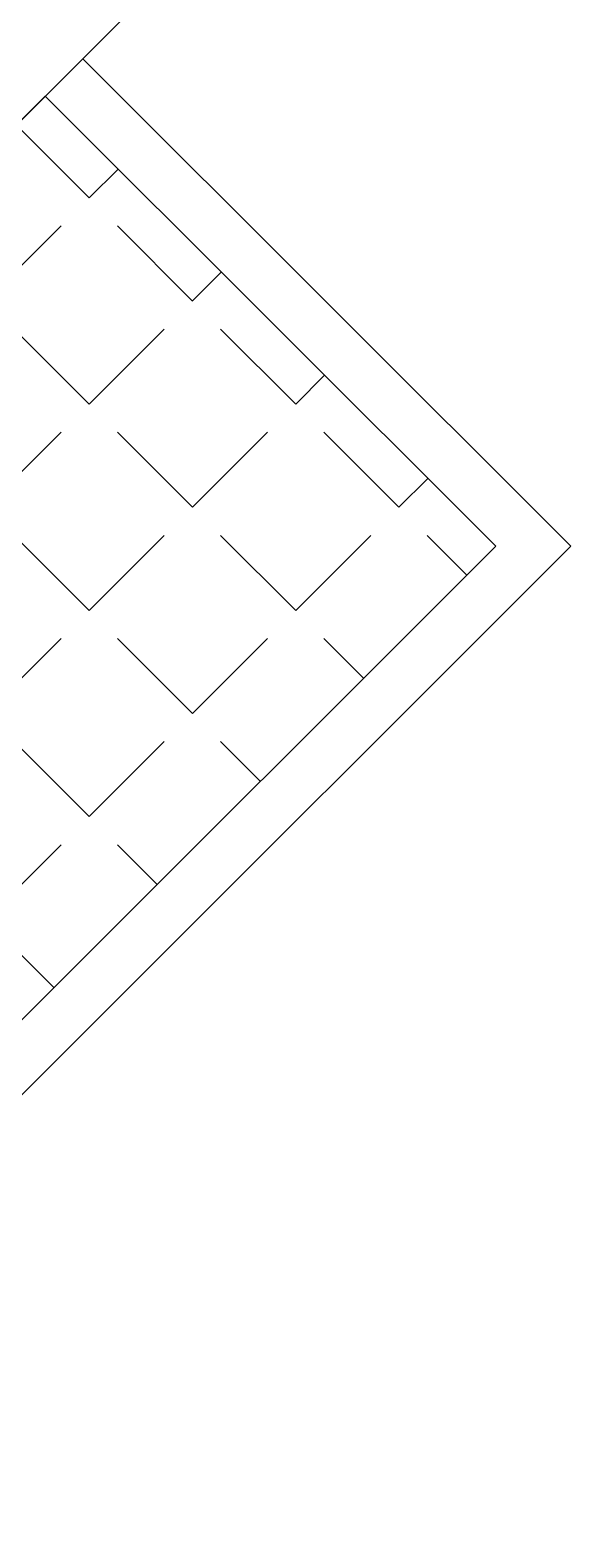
# Model space of a CAD drawing. Header units: millimetres. Extents: x 1316 to 28209, y 637 to 25771.
# Drawn here: x 23623 to 24641, y 9475 to 12316 of the extents above; entities that cross this region are included whole.
import ezdxf

# ---------------------------------------------------------------- set-up
doc = ezdxf.new("R2010")
doc.units = ezdxf.units.MM
for name, color, linetype in [('WALL', 255, 'Continuous'), ('WINDOW', 2, 'Continuous'), ('ZB', 252, 'Continuous')]:
    doc.layers.add(name, color=color, linetype=linetype)

msp = doc.modelspace()

# ---------------------------------------------------------------- hatches: boundary and pattern name
at = {"layer": 'ZB', "linetype": 'Continuous'}
h = msp.add_hatch(dxfattribs=at)
h.set_pattern_fill('ANGLE', color=256, scale=1000, angle=45, style=0)
h.set_pattern_definition([(45, (-90605.6, 190897.74), (-194.45436, 194.45436), [200, -75]), (135, (-90605.6, 190897.74), (-194.45436, -194.45436), [200, -75])])
h.paths.add_polyline_path([(21005.3, 9545.9), (23650.9, 12191.4), (24499.4, 11342.9), (21853.8, 8697.3)])

# ---------------------------------------------------------------- linework, layer by layer
at = {"layer": 'WALL'}
msp.add_line((24358, 12898.5), (23488.8, 12029.3), dxfattribs=at)
at = {"layer": 'WINDOW'}
for points in [[(23721.6, 12262.2), (24640.9, 11342.9), (21853.8, 8555.9), (20934.6, 9475.1)], [(23650.9, 12191.4), (24499.4, 11342.9), (21853.8, 8697.3), (21005.3, 9545.9)]]:
    msp.add_lwpolyline(points, dxfattribs=at)
msp.add_lwpolyline([(21005.3, 9545.9), (23650.9, 12191.4), (24499.4, 11342.9), (21853.8, 8697.3)], close=True, dxfattribs=at)

doc.saveas('drawing.dxf')
